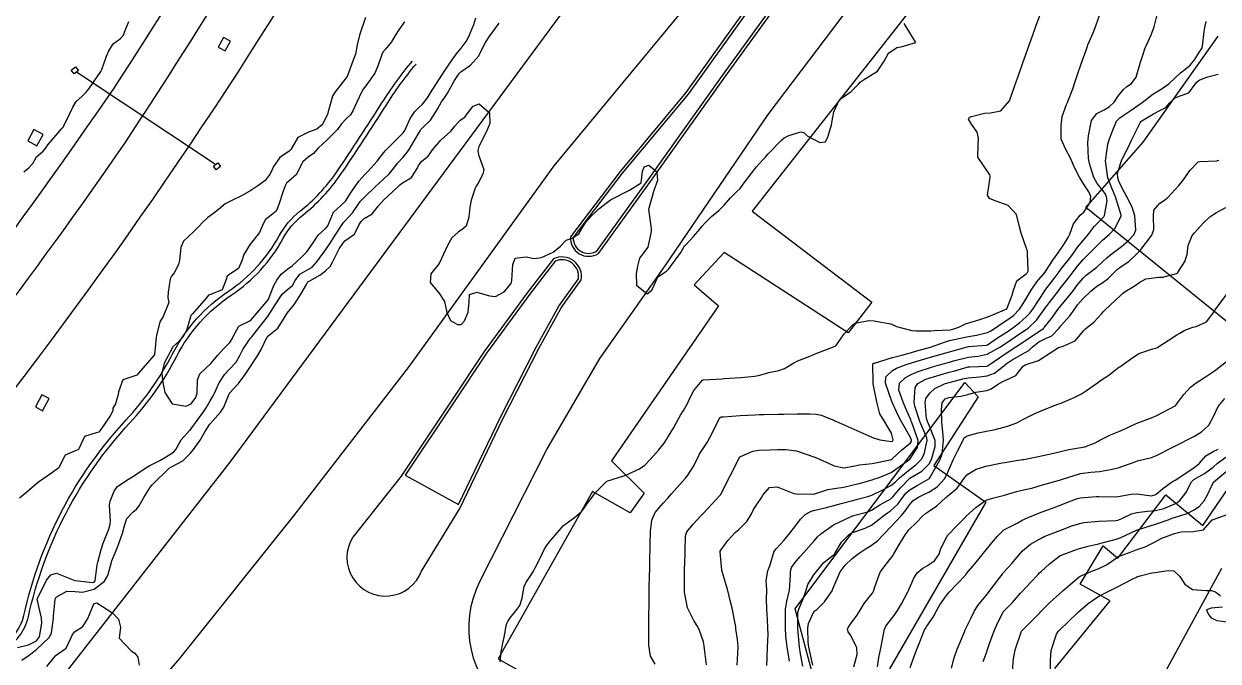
# Model space of a CAD drawing. Header units: metres. Extents: x 318500 to 325275, y 7408834 to 7428799.
# Drawn here: x 320902.5 to 321028.7, y 7414847 to 7414914.3 of the extents above; entities that cross this region are included whole.
import ezdxf

# ---------------------------------------------------------------- set-up
doc = ezdxf.new("R2010")
doc.units = ezdxf.units.M
doc.header["$MEASUREMENT"] = 0
for name, color, linetype in [('Armário', 45, 'Continuous'), ('Canaleta de Drenagem', 151, 'Continuous'), ('Canteiro', 45, 'Continuous'), ('Curvas de Nivel 1m', 11, 'Continuous'), ('Curvas de Nivel 5m', 15, 'Continuous'), ('Divisas', 45, 'Continuous'), ('Edificações', 30, 'Continuous'), ('Linha Férrea', 20, 'Continuous'), ('Pórticos', 45, 'Continuous'), ('Vias Primárias', 230, 'Continuous')]:
    doc.layers.add(name, color=color, linetype=linetype)

msp = doc.modelspace()

# ---------------------------------------------------------------- linework, layer by layer
at = {"layer": 'Armário'}
for points in [[(320923.61, 7414912.9), (320923.07, 7414911.89), (320923.81, 7414911.49), (320924.35, 7414912.5)], [(320903.6, 7414903.2), (320902.94, 7414901.98), (320903.91, 7414901.45), (320904.57, 7414902.67)], [(320904.45, 7414875.16), (320903.76, 7414873.88), (320904.51, 7414873.48), (320905.2, 7414874.76)]]:
    msp.add_lwpolyline(points, close=True, dxfattribs=at)
at = {"layer": 'Canaleta de Drenagem'}
for points in [[(320772.37, 7414743.95), (320793.97, 7414761.04), (320810.98, 7414773.73), (320815.91, 7414777.81, -0.032635), (320824.32, 7414783.9, 0.039981), (320838.94, 7414794.81, 0.034276), (320854.35, 7414810.36, -0.073812), (320870.58, 7414824.33, 0.03591), (320881.69, 7414832.52, 0.022634), (320895.37, 7414845.32, -0.087333), (320900.02, 7414848.67, 0.230354), (320902.53, 7414851.84, -0.133843), (320913.35, 7414872.51, 0.068024), (320918.24, 7414879.48, -0.126718), (320924.16, 7414886.11, 0.120376), (320929.5, 7414891.94, -0.100014), (320931.7, 7414894.55, 0.07498), (320935.58, 7414898.7, 0.010009), (320940.36, 7414906, -0.034136), (320943.58, 7414910.41, 0.189881)], [(320772.69, 7414743.56), (320794.27, 7414760.64), (320811.29, 7414773.34), (320816.23, 7414777.43, -0.032635), (320824.59, 7414783.48, 0.039981), (320839.27, 7414794.44, 0.034276), (320854.73, 7414810.03, -0.073812), (320870.84, 7414823.9, 0.03591), (320882.02, 7414832.14, 0.022634), (320895.73, 7414844.97, -0.087333), (320900.24, 7414848.22, 0.230354), (320903.02, 7414851.73, -0.133843), (320913.71, 7414872.17, 0.068024), (320918.69, 7414879.25, -0.126718), (320924.44, 7414885.69, 0.120376), (320929.94, 7414891.7, -0.100014), (320932.01, 7414894.15, 0.07498), (320935.99, 7414898.42, 0.010009), (320940.79, 7414905.73, -0.034136), (320943.96, 7414910.09, -0.034136)]]:
    msp.add_lwpolyline(points, format="xyb", dxfattribs=at)
at = {"layer": 'Canteiro'}
for points in [[(320968.49, 7414897.88), (320976.32, 7414908.89), (320985.46, 7414921.51), (320995.75, 7414935.38), (321005.82, 7414947.25), (321013.1, 7414955.47), (321015.52, 7414957.94, 0.968459), (321014.45, 7414959.05), (321007.4, 7414951.49), (321001.75, 7414944.64), (320995.85, 7414937.9), (320990.89, 7414931.64), (320985.23, 7414924.08), (320978.88, 7414915.5), (320972.71, 7414906.92), (320965.75, 7414898.57), (320960.56, 7414891.76, 0.579705), (320963.01, 7414890.31), (320968.49, 7414897.88)], [(320948.45, 7414863.56), (320952.88, 7414872.81), (320956.65, 7414880.2), (320959.04, 7414884.51), (320961.12, 7414887.41, 0.58644), (320958.67, 7414889.28), (320956.06, 7414885.89), (320951.39, 7414879.57), (320947.78, 7414874.11), (320942.83, 7414866.66), (320948.45, 7414863.56)]]:
    msp.add_lwpolyline(points, format="xyb", dxfattribs=at)
at = {"layer": 'Curvas de Nivel 1m', "flags": 128}
for points, elevation in [([(320938.62, 7414915), (320937.99, 7414913.15), (320937.76, 7414912.12), (320937.55, 7414911.15), (320937.33, 7414910.52), (320936.83, 7414909.16), (320936.79, 7414909.05), (320936.68, 7414908.79), (320935.42, 7414907.18), (320935.13, 7414906.71), (320934.7, 7414905.19), (320934.69, 7414905.13), (320934.63, 7414904.87), (320934.09, 7414903.72), (320933.49, 7414903.21), (320932.6, 7414902.9), (320931.49, 7414902.34), (320930.84, 7414901.24), (320930.75, 7414901.07), (320930.57, 7414900.89), (320929.58, 7414900.24), (320928.89, 7414899.26), (320928.79, 7414899.03), (320928.54, 7414898.5), (320928.01, 7414897.79), (320927.35, 7414897.29), (320926.51, 7414896.73), (320925.6, 7414896.21), (320924.5, 7414895.7), (320923.8, 7414895.33), (320923.09, 7414894.74), (320922.48, 7414894.23), (320921.96, 7414893.88), (320921.39, 7414893.37), (320920.95, 7414892.88), (320920.46, 7414892.39), (320919.93, 7414891.9), (320919.41, 7414891.39), (320919.11, 7414890.72), (320918.99, 7414889.39), (320918.87, 7414888.93), (320918.4, 7414888.05), (320918.12, 7414887.68), (320917.98, 7414887.41), (320917.79, 7414885.99), (320917.74, 7414885.41), (320917.85, 7414884.91), (320917.25, 7414883.42), (320916.89, 7414882.86), (320916.53, 7414881.43), (320916.52, 7414881.22), (320916.33, 7414879.43), (320916.28, 7414879.33), (320914.66, 7414877.45), (320914.48, 7414877.24), (320914.26, 7414877.15), (320912.98, 7414876.75), (320912.52, 7414875.48), (320912.49, 7414875.21), (320912.21, 7414874.21), (320911.93, 7414873.75), (320911.93, 7414873.48), (320911.66, 7414872.95), (320910.67, 7414871.5), (320910.46, 7414871.23), (320910.17, 7414871.14), (320908.95, 7414870.75), (320908.38, 7414869.54), (320908.32, 7414869.37), (320908.15, 7414869.3), (320906.89, 7414868.8), (320906.28, 7414867.56), (320906.23, 7414867.45), (320906.12, 7414867.36), (320905.44, 7414866.9), (320904.1, 7414865.93), (320903.69, 7414865.6), (320902.84, 7414864.86), (320902.08, 7414864.26)], 723), ([(320902.54, 7414898.7), (320903.04, 7414899.11), (320903.47, 7414899.61), (320903.86, 7414900.3), (320904.57, 7414900.89), (320904.88, 7414901.29), (320905.07, 7414901.58), (320906.6, 7414903.32), (320906.71, 7414903.45), (320906.77, 7414903.56), (320907.35, 7414904.82), (320907.71, 7414905.55), (320908.05, 7414906.13), (320908.65, 7414906.66), (320909.09, 7414907.09), (320909.44, 7414907.53), (320910.68, 7414909.32), (320910.76, 7414909.51), (320911.27, 7414910.93), (320911.5, 7414911.5), (320911.97, 7414912.25), (320912.73, 7414912.81), (320913.07, 7414913.14), (320913.17, 7414913.48), (320913.61, 7414914.61)], 723), ([(320942.75, 7414914.56), (320942.13, 7414913.71), (320941.76, 7414913.1), (320941.38, 7414912.45), (320940.72, 7414911.68), (320940.46, 7414911.37), (320940.35, 7414911.12), (320939.94, 7414909.87), (320939.62, 7414909.13), (320938.67, 7414907.8), (320938.36, 7414907.45), (320938.19, 7414907.14), (320937.72, 7414906.07), (320937.3, 7414905.15), (320937.05, 7414904.72), (320936.62, 7414904.35), (320936.04, 7414903.74), (320935.66, 7414903.17), (320934.59, 7414902.08), (320933.62, 7414901.2), (320933.13, 7414900.65), (320932.57, 7414900.25), (320932.01, 7414899.78), (320931.72, 7414899.23), (320931.35, 7414898.42), (320930.53, 7414897.72), (320930.27, 7414897.5), (320930.14, 7414897.25), (320929.92, 7414896.66), (320929.48, 7414895.26), (320929.18, 7414894.57), (320928.48, 7414894), (320928.07, 7414893.69), (320927.86, 7414893.28), (320927.44, 7414892.31), (320926.63, 7414891.3), (320926.44, 7414891.07), (320925.76, 7414889.98), (320925.55, 7414889.31), (320925.22, 7414888.5), (320924.4, 7414887.97), (320924.01, 7414887.71), (320923.89, 7414887.33), (320923.47, 7414886.24), (320922.37, 7414885.8), (320922.05, 7414885.67), (320921.79, 7414885.36), (320920.34, 7414883.71), (320920.18, 7414883.54), (320920.13, 7414883.38), (320919.73, 7414881.97), (320919.4, 7414881.39), (320918.9, 7414880.79), (320918.29, 7414880.24), (320917.99, 7414879.7), (320917.85, 7414879.41), (320917.36, 7414878.5), (320917.12, 7414877.42), (320917.21, 7414876.45), (320917.43, 7414875.41), (320918.21, 7414874.2), (320919.64, 7414873.95), (320920.21, 7414874.2), (320920.71, 7414874.88), (320920.83, 7414875.37), (320920.87, 7414876.75), (320921.13, 7414877.37), (320922.27, 7414878.46), (320923.02, 7414879.34), (320923.61, 7414880.01), (320924.3, 7414880.67), (320924.55, 7414881.08), (320924.64, 7414881.32), (320925.24, 7414882.4), (320926.33, 7414882.95), (320926.54, 7414883.09), (320926.71, 7414883.29), (320928.36, 7414885.24), (320928.38, 7414885.27), (320928.95, 7414886.7), (320929.26, 7414887.26), (320929.73, 7414887.92), (320930.41, 7414888.46), (320930.86, 7414888.79), (320931.37, 7414889.23), (320931.9, 7414889.75), (320932.43, 7414890.27), (320933.08, 7414891.21), (320933.61, 7414892.04), (320934.46, 7414892.8), (320934.64, 7414893.01), (320934.72, 7414893.19), (320935.23, 7414894.44), (320936.02, 7414895.17), (320936.5, 7414895.62), (320937.12, 7414896.55), (320937.53, 7414897.15), (320937.93, 7414897.74), (320938.54, 7414898.44), (320938.89, 7414898.79), (320939.22, 7414899.13), (320939.84, 7414899.84), (320940.57, 7414900.75), (320940.73, 7414900.95), (320940.86, 7414901.11), (320942.6, 7414902.82), (320942.71, 7414902.97), (320942.76, 7414903.08), (320943.34, 7414904.35), (320943.84, 7414905.07), (320944.22, 7414905.48), (320944.64, 7414905.87), (320945.18, 7414906.53), (320945.5, 7414907.05), (320946.68, 7414908.91), (320946.76, 7414909.03), (320947.53, 7414910.19), (320948.13, 7414911.02), (320948.36, 7414911.36), (320948.72, 7414911.78), (320949.27, 7414912.47), (320949.54, 7414913), (320950.05, 7414914.29), (320950.29, 7414914.99)], 722), ([(320969.22, 7414846.72), (320968.71, 7414847.57), (320968.55, 7414848.73), (320968.55, 7414850.08), (320968.55, 7414850.73), (320968.55, 7414852.11), (320968.57, 7414852.73), (320968.58, 7414853.36), (320968.6, 7414854.73), (320968.63, 7414856.08), (320968.64, 7414856.73), (320968.67, 7414858.07), (320968.68, 7414858.73), (320968.7, 7414859.4), (320968.72, 7414860.73), (320968.86, 7414861.92), (320969.21, 7414862.72), (320969.6, 7414863.2), (320970.09, 7414863.74), (320970.54, 7414864.26), (320970.94, 7414864.7), (320972.11, 7414866.02), (320972.42, 7414866.37), (320972.66, 7414866.67), (320973.25, 7414867.55), (320973.79, 7414868.66), (320973.91, 7414868.91), (320974.16, 7414869.29), (320974.71, 7414870.12), (320975.01, 7414870.65), (320975.8, 7414872.24), (320975.99, 7414872.63), (320976.08, 7414872.75), (320976.2, 7414872.82), (320976.42, 7414872.85), (320978.21, 7414872.99), (320979.74, 7414873.06), (320980.21, 7414873.07), (320980.73, 7414873.08), (320982.22, 7414873.12), (320982.81, 7414873.13), (320984.22, 7414873.15), (320985.57, 7414873.16), (320986.22, 7414873.13), (320986.75, 7414873.02), (320988.1, 7414872.47), (320988.21, 7414872.42), (320988.29, 7414872.38), (320990.2, 7414871.54), (320991.77, 7414870.84), (320992.18, 7414870.66), (320992.96, 7414870.41), (320994.18, 7414870.22), (320994.3, 7414870.26), (320994.37, 7414870.39), (320994.19, 7414871.1), (320993.39, 7414872.4), (320992.96, 7414873.15), (320992.63, 7414874.41), (320992.26, 7414876.33), (320992.23, 7414876.42), (320992.23, 7414876.45), (320992.2, 7414878.42), (320992.23, 7414878.48), (320992.29, 7414878.49), (320992.37, 7414878.5), (320994.3, 7414879.1), (320995.28, 7414879.36), (320996.3, 7414879.63), (320996.87, 7414879.79), (320998.31, 7414880.21), (320998.68, 7414880.33), (320999.87, 7414880.77), (321000.32, 7414880.89), (321001.46, 7414881.16), (321002.33, 7414881.33), (321003.15, 7414881.45), (321004.33, 7414881.75), (321004.67, 7414881.92), (321005.16, 7414882.25), (321005.86, 7414882.73), (321006.35, 7414883.03), (321007.05, 7414883.53), (321007.7, 7414884.22), (321007.97, 7414884.62), (321008.38, 7414885.28), (321008.93, 7414886.2), (321009.52, 7414887.08), (321010.42, 7414888.13), (321010.44, 7414888.16), (321010.46, 7414888.18), (321011.21, 7414889.4), (321011.78, 7414890.16), (321012.46, 7414891.16), (321012.84, 7414891.77), (321013.02, 7414892.14), (321013.4, 7414893.22), (321014.12, 7414894.13), (321014.33, 7414894.3), (321014.51, 7414894.47), (321015.17, 7414895.47), (321015.25, 7414896.12), (321015.02, 7414896.61), (321014.54, 7414897.33), (321014.04, 7414898.14), (321013.52, 7414899.18), (321013.1, 7414900.14), (321012.59, 7414901.06), (321012.1, 7414902.16), (321012.1, 7414903.64), (321012.17, 7414904.16), (321012.22, 7414904.57), (321012.65, 7414905.81), (321012.76, 7414906.04), (321012.81, 7414906.15), (321013.35, 7414907.47), (321013.56, 7414908.14), (321013.84, 7414909), (321014.22, 7414910.13), (321014.35, 7414910.5), (321014.73, 7414911.58), (321014.88, 7414911.99), (321014.93, 7414912.13), (321015.47, 7414913.41), (321015.75, 7414914.12), (321016.24, 7414915.56)], 726), ([(320974.63, 7414846.65), (320974.48, 7414848.05), (320974.4, 7414848.65), (320974.31, 7414849.07), (320973.91, 7414850.27), (320973.72, 7414850.66), (320973.35, 7414851.24), (320972.63, 7414852.67), (320972.33, 7414854.3), (320972.33, 7414854.68), (320972.32, 7414856.35), (320972.33, 7414856.68), (320972.37, 7414858.32), (320972.38, 7414858.68), (320972.44, 7414860.27), (320972.57, 7414860.67), (320973.22, 7414861.5), (320974.07, 7414862.4), (320974.32, 7414862.66), (320975.17, 7414863.56), (320976.1, 7414864.57), (320976.13, 7414864.6), (320976.14, 7414864.63), (320976.79, 7414865.95), (320977.13, 7414866.61), (320978.15, 7414868.6), (320979.52, 7414869.22), (320980.16, 7414869.33), (320981.36, 7414869.36), (320982.16, 7414869.37), (320983.01, 7414869.38), (320984.16, 7414869.23), (320986.08, 7414868.58), (320986.15, 7414868.54), (320986.18, 7414868.53), (320986.26, 7414868.5), (320987.58, 7414867.91), (320988.14, 7414867.66), (320989.15, 7414867.46), (320990.14, 7414867.64), (320990.81, 7414867.76), (320992.14, 7414867.91), (320994.04, 7414868.28), (320994.15, 7414868.33), (320994.24, 7414868.39), (320995.24, 7414869.3), (320996.18, 7414870.09), (320996.29, 7414870.25), (320996.3, 7414870.36), (320996.18, 7414870.65), (320995.19, 7414872.38), (320994.86, 7414873.03), (320994.26, 7414874.39), (320994.23, 7414874.47), (320993.56, 7414876.4), (320993.6, 7414877.07), (320994.28, 7414877.72), (320994.71, 7414877.96), (320995.72, 7414878.37), (320996.29, 7414878.55), (320997.69, 7414878.95), (320998.3, 7414879.13), (320999.43, 7414879.45), (321000.3, 7414879.7), (321002.31, 7414880.28), (321004.17, 7414880.4), (321004.31, 7414880.45), (321005.39, 7414881.18), (321006.33, 7414881.77), (321006.62, 7414881.94), (321007.01, 7414882.22), (321007.75, 7414882.81), (321008.36, 7414883.35), (321008.78, 7414883.78), (321009.1, 7414884.2), (321010.36, 7414886.15), (321010.38, 7414886.18), (321011.26, 7414887.32), (321011.88, 7414888.16), (321012.11, 7414888.47), (321012.43, 7414888.86), (321013.01, 7414889.58), (321013.4, 7414890.14), (321013.82, 7414890.77), (321014.46, 7414891.49), (321015, 7414892.12), (321015.64, 7414892.96), (321016.5, 7414893.84), (321016.62, 7414893.97), (321016.69, 7414894.1), (321016.95, 7414895.66), (321016.88, 7414896.09), (321016.78, 7414896.34), (321016.54, 7414896.71), (321015.92, 7414897.49), (321015.57, 7414898.11), (321015.09, 7414899.61), (321014.99, 7414900.12), (321014.93, 7414901.8), (321014.95, 7414902.12), (321015, 7414902.51), (321015.29, 7414904.12), (321015.88, 7414904.87), (321016.65, 7414905.28), (321017.17, 7414905.57), (321017.71, 7414906.08), (321018.08, 7414906.67), (321018.68, 7414907.42), (321019.04, 7414907.71), (321019.54, 7414908.06), (321020.02, 7414908.73), (321020.41, 7414910.05), (321020.48, 7414910.29), (321020.72, 7414911.05), (321020.98, 7414911.8), (321021.08, 7414912.04), (321021.61, 7414913.19), (321021.91, 7414914.03), (321022.33, 7414915.57)], 727), ([(320977.89, 7414846.6), (320977.98, 7414848.51), (320977.98, 7414848.6), (320977.9, 7414849.31), (320977.75, 7414850.45), (320977.73, 7414850.6), (320977.69, 7414850.83), (320977.34, 7414852.61), (320977.14, 7414853.43), (320976.86, 7414854.62), (320976.66, 7414855.3), (320976.25, 7414856.63), (320976.07, 7414858.58), (320976.08, 7414858.63), (320976.88, 7414859.77), (320977.66, 7414860.61), (320978.05, 7414860.95), (320978.89, 7414861.77), (320979.39, 7414862.59), (320979.62, 7414863.04), (320980.09, 7414863.79), (320980.42, 7414864.25), (320980.6, 7414864.57), (320981.29, 7414865.38), (320982.11, 7414865.45), (320983.87, 7414864.75), (320984.1, 7414864.69), (320985.95, 7414864.65), (320986.1, 7414864.69), (320987.44, 7414865.15), (320988.11, 7414865.26), (320989.15, 7414865.42), (320990.12, 7414865.64), (320990.76, 7414865.8), (320992.13, 7414866.19), (320992.31, 7414866.24), (320992.87, 7414866.41), (320994.14, 7414866.96), (320996.13, 7414868.36), (320996.92, 7414869.6), (320996.99, 7414870.35), (320996.32, 7414872.25), (320996.27, 7414872.36), (320996.21, 7414872.52), (320995.65, 7414873.8), (320995.41, 7414874.37), (320994.97, 7414875.66), (320995.03, 7414876.38), (320995.65, 7414876.99), (320996.27, 7414877.32), (320997.01, 7414877.62), (320998.29, 7414878.05), (320998.51, 7414878.11), (320999.26, 7414878.33), (321000.29, 7414878.62), (321000.74, 7414878.75), (321002.3, 7414879.12), (321003.32, 7414879.24), (321004.3, 7414879.47), (321005.69, 7414880.24), (321006.06, 7414880.49), (321006.32, 7414880.66), (321007.26, 7414881.28), (321008.34, 7414882.01), (321008.46, 7414882.09), (321008.61, 7414882.21), (321009.48, 7414883.06), (321010.31, 7414884.18), (321010.37, 7414884.27), (321011.82, 7414886.16), (321012.07, 7414886.48), (321012.4, 7414886.89), (321012.96, 7414887.6), (321013.37, 7414888.14), (321013.82, 7414888.74), (321014.44, 7414889.47), (321014.77, 7414889.8), (321015.1, 7414890.12), (321016.46, 7414891.51), (321017.17, 7414892.09), (321017.81, 7414892.75), (321018.45, 7414894.07), (321018.44, 7414894.13), (321017.84, 7414896.08), (321017.46, 7414897), (321017.03, 7414898.09), (321016.8, 7414899.87), (321016.81, 7414900.1), (321017.04, 7414901.65), (321017.16, 7414902.09), (321017.48, 7414902.94), (321017.96, 7414904.08), (321018.3, 7414904.41), (321018.64, 7414904.65), (321019.48, 7414905.23), (321020.66, 7414906.05), (321021.8, 7414906.9), (321022.68, 7414907.46), (321023.02, 7414907.68), (321023.46, 7414908.01), (321024.7, 7414909.18), (321025.15, 7414909.54), (321025.72, 7414909.98), (321026.17, 7414910.53), (321026.73, 7414911.39), (321026.95, 7414911.75), (321027.02, 7414911.97), (321027.2, 7414913.53), (321027.28, 7414913.96), (321027.43, 7414914.61)], 728), ([(320901.87, 7414848.47), (320903.02, 7414848.75), (320903.88, 7414849.17), (320904.2, 7414849.59), (320904.45, 7414851.04), (320904.41, 7414851.58), (320903.96, 7414853.57), (320903.96, 7414853.59), (320903.98, 7414853.63), (320904.92, 7414855.58), (320905.38, 7414856.15), (320905.97, 7414856.33), (320907.93, 7414855.54), (320907.96, 7414855.53), (320909.78, 7414855.33), (320909.96, 7414855.37), (320910.08, 7414855.51), (320910.29, 7414857.2), (320910.34, 7414857.5), (320910.69, 7414858.82), (320910.92, 7414859.5), (320911.53, 7414860.98), (320911.67, 7414861.49), (320911.68, 7414861.85), (320911.59, 7414863.49), (320911.65, 7414863.92), (320912.09, 7414865), (320912.27, 7414865.31), (320912.44, 7414865.48), (320913.42, 7414866.15), (320914.11, 7414866.58), (320915.42, 7414867.44), (320915.85, 7414867.71), (320916.13, 7414867.82), (320916.96, 7414868.24), (320918.14, 7414868.97), (320918.39, 7414869.15), (320918.59, 7414869.4), (320919.16, 7414870.4), (320920.04, 7414871.38), (320920.12, 7414871.44), (320920.18, 7414871.52), (320921.52, 7414873.36), (320921.78, 7414873.79), (320922.22, 7414874.54), (320922.53, 7414875.05), (320922.66, 7414875.34), (320923.17, 7414876.41), (320923.77, 7414877.33), (320924.27, 7414877.86), (320924.97, 7414878.62), (320925.34, 7414879.31), (320925.65, 7414879.95), (320926.3, 7414880.9), (320926.47, 7414881.13), (320926.6, 7414881.3), (320927.37, 7414882.23), (320928.16, 7414883.27), (320928.34, 7414883.52), (320929.48, 7414885.25), (320929.83, 7414885.78), (320930.38, 7414886.27), (320930.9, 7414886.72), (320931.2, 7414887.23), (320931.7, 7414887.92), (320932.41, 7414888.33), (320932.98, 7414888.64), (320933.48, 7414889.2), (320934.43, 7414890.52), (320934.89, 7414891.18), (320935.5, 7414892.13), (320936.16, 7414893.16), (320936.29, 7414893.35), (320936.48, 7414893.55), (320937.25, 7414894.39), (320937.78, 7414895.15), (320938.07, 7414895.58), (320938.51, 7414896.05), (320939.66, 7414897.12), (320940.09, 7414897.55), (320940.53, 7414897.94), (320941.14, 7414898.5), (320941.63, 7414899.09), (320942.02, 7414899.62), (320942.57, 7414900.21), (320942.97, 7414900.68), (320943.22, 7414901.07), (320943.72, 7414901.93), (320944.4, 7414903.06), (320944.48, 7414903.18), (320944.6, 7414903.31), (320945.5, 7414904.16), (320946.06, 7414905.04), (320946.25, 7414905.42), (320946.65, 7414906.11), (320947.03, 7414906.65), (320947.27, 7414907.02), (320948.01, 7414908.36), (320948.44, 7414909.01), (320948.54, 7414909.15), (320948.68, 7414909.28), (320949.7, 7414909.99), (320950.59, 7414910.98), (320950.64, 7414911.06), (320950.71, 7414911.23), (320951.31, 7414912.39), (320951.7, 7414912.97), (320952.75, 7414914.41)], 723), ([(320902.34, 7414847.12), (320903, 7414847.6), (320903.87, 7414848.25), (320905.23, 7414849.57), (320905.45, 7414850.01), (320905.66, 7414851.56), (320905.68, 7414851.79), (320905.83, 7414853.56), (320905.94, 7414853.8), (320907.08, 7414854.42), (320907.95, 7414854.37), (320908.73, 7414854.31), (320909.95, 7414854.64), (320911.07, 7414855.49), (320911.39, 7414856.07), (320911.79, 7414857.48), (320911.84, 7414857.63), (320912, 7414858.05), (320912.42, 7414859.07), (320912.56, 7414859.47), (320912.97, 7414860.54), (320913.21, 7414861.47), (320913.4, 7414862.11), (320914.06, 7414862.77), (320914.45, 7414863.07), (320914.73, 7414863.45), (320915.2, 7414864.33), (320915.92, 7414865.43), (320916.1, 7414865.64), (320917.88, 7414867.4), (320918.12, 7414867.56), (320919.32, 7414868.2), (320920.14, 7414868.99), (320920.45, 7414869.38), (320921.17, 7414870.36), (320921.72, 7414871.36), (320922.19, 7414872.05), (320923.32, 7414873.33), (320923.67, 7414873.87), (320924.23, 7414875.26), (320924.25, 7414875.3), (320924.26, 7414875.32), (320925.21, 7414876.35), (320925.93, 7414877.3), (320926.06, 7414877.5), (320926.27, 7414877.84), (320927.2, 7414879.29), (320927.62, 7414879.95), (320928.24, 7414881.27), (320928.27, 7414881.32), (320928.31, 7414881.36), (320929.37, 7414882.21), (320930.02, 7414883.24), (320930.35, 7414883.77), (320931.01, 7414884.58), (320931.45, 7414885.23), (320931.81, 7414885.78), (320932.38, 7414886.83), (320932.52, 7414887.08), (320932.76, 7414887.21), (320933.79, 7414887.8), (320934.41, 7414888.27), (320934.88, 7414888.71), (320935.15, 7414889.18), (320935.83, 7414890.57), (320936.23, 7414891.16), (320936.32, 7414891.29), (320936.44, 7414891.41), (320937.47, 7414892.14), (320937.97, 7414893.14), (320938.15, 7414893.47), (320938.48, 7414893.77), (320939.32, 7414894.29), (320939.99, 7414895.12), (320940.51, 7414895.72), (320942.01, 7414897.09), (320942.26, 7414897.34), (320942.53, 7414897.54), (320943.48, 7414898.13), (320944.07, 7414899.06), (320944.23, 7414899.39), (320944.56, 7414899.85), (320945.25, 7414900.37), (320945.7, 7414901.04), (320946.59, 7414902.06), (320947.62, 7414903.01), (320948.07, 7414903.55), (320948.62, 7414904.16), (320949.12, 7414904.5), (320949.45, 7414904.99), (320949.99, 7414905.64), (320950.64, 7414905.88), (320951.72, 7414904.96), (320951.75, 7414903.83), (320951.39, 7414902.97), (320950.58, 7414901.38), (320950.48, 7414900.98), (320950.57, 7414900.5), (320951.11, 7414898.97), (320951.03, 7414898.48), (320950.53, 7414897.5), (320950.32, 7414897.19), (320950.19, 7414896.98), (320949.78, 7414895.72), (320949.63, 7414894.99), (320949.54, 7414893.93), (320949.26, 7414892.99), (320948.85, 7414892.62), (320948.46, 7414892.39), (320947.73, 7414891.73), (320947.33, 7414891.02), (320946.42, 7414889.03), (320945.52, 7414887.93), (320945.46, 7414887.04), (320946.37, 7414885.93), (320946.97, 7414885.02), (320947.2, 7414883.87), (320947.61, 7414883.01), (320948.33, 7414882.58), (320948.73, 7414882.6), (320949.09, 7414882.99), (320949.46, 7414883.88), (320949.56, 7414884.99), (320949.62, 7414885.74), (320950.38, 7414885.99), (320951.73, 7414885.6), (320952.37, 7414885.55), (320953.28, 7414886.04), (320954.02, 7414886.93), (320954.09, 7414887.23), (320954.19, 7414888.92), (320954.43, 7414889.59), (320955.59, 7414889.75), (320956.43, 7414889.57), (320957.21, 7414889.67), (320958.43, 7414890.22), (320959.23, 7414890.86), (320959.81, 7414891.48), (320960.45, 7414891.71), (320961.14, 7414892.16), (320961.55, 7414892.83), (320961.89, 7414893.41), (320962.49, 7414894.06), (320962.88, 7414894.43), (320963.26, 7414894.81), (320964.51, 7414895.76), (320966.52, 7414896.76), (320967.74, 7414897.54), (320967.89, 7414898.75), (320968.06, 7414899.24), (320968.56, 7414899.43), (320969.39, 7414898.73), (320969.47, 7414897.8), (320969.08, 7414896.73), (320968.5, 7414894.74), (320968.81, 7414892.73), (320968.78, 7414892.42), (320968.44, 7414890.74), (320967.57, 7414889.61), (320967.34, 7414888.75), (320967.2, 7414887.96), (320967.25, 7414886.75), (320968.38, 7414885.84), (320968.88, 7414886.23), (320969.1, 7414886.73), (320969.5, 7414887.63), (320970.41, 7414888.23), (320970.67, 7414888.46), (320970.85, 7414888.7), (320971.94, 7414890.19), (320972.2, 7414890.68), (320972.28, 7414890.85), (320972.45, 7414891.02), (320973.26, 7414891.87), (320973.92, 7414892.67), (320974.17, 7414892.96), (320974.48, 7414893.3), (320975.16, 7414893.98), (320975.93, 7414894.64), (320976.51, 7414895.18), (320977.18, 7414895.95), (320977.84, 7414896.62), (320978.18, 7414896.96), (320978.53, 7414897.41), (320979.42, 7414898.6), (320979.91, 7414899.23), (320980.57, 7414899.96), (320980.87, 7414900.28), (320981.13, 7414900.57), (320982.6, 7414902.1), (320982.86, 7414902.3), (320983.35, 7414902.54), (320984.61, 7414902.95), (320984.94, 7414902.85), (320985.29, 7414902.52), (320986.6, 7414901.8), (320987.2, 7414901.89), (320987.49, 7414902.49), (320987.83, 7414903.69), (320987.98, 7414904.48), (320988.08, 7414905.04), (320988.66, 7414906.27), (320988.75, 7414906.38), (320988.86, 7414906.47), (320989.92, 7414907.21), (320990.68, 7414907.98), (320990.91, 7414908.23), (320991.23, 7414908.44), (320992.7, 7414909.36), (320993.41, 7414910.41), (320993.87, 7414911.26), (320994.73, 7414911.84), (320995.19, 7414911.93), (320996.74, 7414912.37), (320995.53, 7414914.38)], 724), ([(320981.01, 7414846.56), (320981.05, 7414847.38), (320981.09, 7414848.56), (320981.14, 7414849.8), (320981.12, 7414850.56), (320981.07, 7414851.41), (320981, 7414852.56), (320980.98, 7414853.54), (320981, 7414854.56), (320980.96, 7414855.55), (320981.11, 7414856.56), (320981.35, 7414857.21), (320981.77, 7414858.55), (320981.85, 7414858.72), (320982.03, 7414858.92), (320982.81, 7414859.77), (320983.44, 7414860.53), (320984.06, 7414861.36), (320984.56, 7414862.02), (320985.07, 7414862.51), (320985.7, 7414862.88), (320986.08, 7414862.98), (320987.3, 7414863.27), (320988.09, 7414863.48), (320988.87, 7414863.68), (320990.09, 7414864), (320990.44, 7414864.09), (320991.69, 7414864.42), (320992.01, 7414864.51), (320992.1, 7414864.55), (320993.34, 7414865.17), (320994.12, 7414865.57), (320994.57, 7414865.94), (320995.01, 7414866.38), (320996.14, 7414867.29), (320996.75, 7414867.75), (320997.34, 7414868.35), (320997.62, 7414868.88), (320997.96, 7414870.34), (320997.91, 7414870.61), (320997.17, 7414872.35), (320996.63, 7414873.95), (320996.56, 7414874.36), (320996.69, 7414875.92), (320996.98, 7414876.35), (320997.81, 7414876.8), (320998.27, 7414876.97), (320999.32, 7414877.27), (321000.28, 7414877.54), (321000.88, 7414877.71), (321002.29, 7414878.1), (321002.44, 7414878.13), (321004.29, 7414878.2), (321004.33, 7414878.21), (321004.4, 7414878.26), (321006.3, 7414879.55), (321007.3, 7414880.22), (321007.9, 7414880.62), (321008.32, 7414880.9), (321009.1, 7414881.42), (321010.22, 7414882.18), (321010.28, 7414882.24), (321010.34, 7414882.3), (321011.17, 7414883.35), (321011.76, 7414884.16), (321012.38, 7414884.95), (321012.93, 7414885.6), (321013.36, 7414886.14), (321013.8, 7414886.73), (321014.41, 7414887.49), (321014.73, 7414887.81), (321015.17, 7414888.12), (321015.88, 7414888.65), (321016.44, 7414889.18), (321016.91, 7414889.62), (321017.5, 7414890.08), (321018.46, 7414890.81), (321019.14, 7414891.39), (321019.78, 7414892.06), (321019.99, 7414892.55), (321019.9, 7414894.06), (321019.59, 7414894.98), (321019.04, 7414896.06), (321018.54, 7414897), (321018.2, 7414897.73), (321018.07, 7414898.08), (321018.06, 7414898.58), (321018.56, 7414900.07), (321018.56, 7414900.09), (321018.58, 7414900.13), (321019.25, 7414901.42), (321019.53, 7414902.06), (321020.46, 7414903.88), (321020.56, 7414904.05), (321020.6, 7414904.08), (321020.63, 7414904.1), (321021.85, 7414904.83), (321022.65, 7414905.26), (321023.14, 7414905.52), (321023.58, 7414906.01), (321024.15, 7414906.52), (321024.67, 7414906.74), (321025.59, 7414907.07), (321026.25, 7414907.97), (321026.45, 7414908.22), (321026.69, 7414908.38), (321027.45, 7414908.71), (321028.7, 7414909.04)], 729), ([(320984.82, 7414846.51), (320984.58, 7414847.81), (320984.48, 7414848.51), (320984.32, 7414850.1), (320984.29, 7414850.52), (320984.3, 7414852.15), (320984.38, 7414852.52), (320984.86, 7414853.61), (320985.16, 7414854.51), (320985.36, 7414855.13), (320985.99, 7414856.14), (320986.25, 7414856.5), (320987.04, 7414857.45), (320988.02, 7414858.23), (320988.15, 7414858.34), (320988.23, 7414858.47), (320988.91, 7414859.59), (320989.73, 7414860.44), (320990.05, 7414860.62), (320991.41, 7414861.07), (320992.06, 7414861.4), (320993.36, 7414862.4), (320993.76, 7414862.71), (320994.08, 7414862.92), (320994.86, 7414863.61), (320995.4, 7414864.37), (320995.7, 7414864.77), (320996.11, 7414865.12), (320996.9, 7414865.57), (320998.13, 7414866.28), (320998.16, 7414866.31), (320998.19, 7414866.34), (320998.27, 7414866.47), (320999.33, 7414868.32), (320999.55, 7414868.93), (320999.68, 7414870.32), (320999.64, 7414870.86), (320999.51, 7414872.32), (320999.48, 7414873.58), (320999.54, 7414874.32), (320999.84, 7414874.72), (321000.24, 7414874.87), (321001.51, 7414875.03), (321002.24, 7414875.21), (321003.09, 7414875.43), (321004.25, 7414875.61), (321004.72, 7414875.79), (321005.36, 7414876.24), (321005.93, 7414876.57), (321006.27, 7414876.7), (321007.3, 7414877.19), (321008.09, 7414878.2), (321008.29, 7414878.31), (321009.71, 7414878.77), (321010.3, 7414879.17), (321011.83, 7414880.16), (321012.2, 7414880.26), (321012.31, 7414880.29), (321013.59, 7414880.87), (321014.33, 7414881.74), (321014.49, 7414881.97), (321014.67, 7414882.13), (321015.58, 7414882.88), (321016.36, 7414883.73), (321016.54, 7414883.93), (321016.71, 7414884.09), (321018.39, 7414885.69), (321018.59, 7414885.87), (321018.87, 7414886.07), (321019.83, 7414886.62), (321020.41, 7414887.05), (321021.05, 7414887.4), (321022.41, 7414887.57), (321022.84, 7414887.59), (321024.29, 7414887.99), (321024.38, 7414888.04), (321024.42, 7414888.08), (321025.18, 7414889.24), (321025.41, 7414889.98), (321025.51, 7414890.93), (321025.93, 7414891.98), (321026.19, 7414892.26), (321026.48, 7414892.58), (321027.14, 7414893.31), (321027.81, 7414893.95), (321028.21, 7414894.24), (321028.51, 7414894.41), (321029.51, 7414894.93)], 731), ([(320985.86, 7414846.6), (320985.45, 7414848.5), (320985.38, 7414849.02), (320985.34, 7414850.51), (320985.4, 7414851.02), (320985.94, 7414852.17), (320986.09, 7414852.35), (320986.3, 7414852.49), (320987.12, 7414853.31), (320987.9, 7414854.47), (320987.97, 7414854.65), (320988.77, 7414856.46), (320989.29, 7414857.16), (320990.01, 7414857.87), (320990.34, 7414858.12), (320990.77, 7414858.43), (320991.51, 7414858.94), (320992.03, 7414859.25), (320992.7, 7414859.75), (320993.32, 7414860.4), (320994.06, 7414861.19), (320995.2, 7414862.37), (320995.6, 7414862.85), (320996.09, 7414863.53), (320996.47, 7414863.98), (320997.04, 7414864.35), (320997.74, 7414864.71), (320998.11, 7414864.89), (320999, 7414865.44), (320999.8, 7414866.31), (321000.14, 7414866.98), (321000.68, 7414868.3), (321001.18, 7414869.28), (321001.7, 7414870.29), (321001.87, 7414870.6), (321002.19, 7414870.84), (321003.32, 7414871.14), (321004.2, 7414871.31), (321004.98, 7414871.47), (321006.2, 7414871.78), (321006.55, 7414871.88), (321007.41, 7414872.21), (321008.21, 7414872.62), (321009.25, 7414873.16), (321010.22, 7414873.56), (321011.76, 7414874.16), (321012.1, 7414874.29), (321012.23, 7414874.34), (321013.49, 7414874.88), (321014.25, 7414875.26), (321014.77, 7414875.6), (321015.47, 7414876.11), (321015.93, 7414876.44), (321016.27, 7414876.66), (321017.13, 7414877.23), (321018.21, 7414878.07), (321018.29, 7414878.13), (321019.43, 7414878.93), (321020.3, 7414879.53), (321021.77, 7414880.03), (321022.2, 7414880.13), (321022.31, 7414880.18), (321023.42, 7414880.9), (321024.33, 7414881.48), (321024.64, 7414881.68), (321025.17, 7414881.98), (321026.01, 7414882.31), (321026.35, 7414882.39), (321027.44, 7414882.87), (321028.25, 7414883.94), (321028.37, 7414884.13), (321029.71, 7414885.92)], 732), ([(320990.19, 7414846.44), (320990.57, 7414847.74), (320990.51, 7414848.43), (320989.9, 7414849.73), (320989.6, 7414850.14), (320989.55, 7414850.45), (320989.67, 7414850.69), (320989.92, 7414851.03), (320990.51, 7414851.86), (320990.87, 7414852.43), (320991.28, 7414853.1), (320991.96, 7414853.95), (320992.17, 7414854.22), (320992.27, 7414854.42), (320992.43, 7414854.87), (320992.98, 7414856.41), (320993.39, 7414857), (320994.01, 7414857.75), (320994.27, 7414858.13), (320994.42, 7414858.38), (320995.04, 7414859.37), (320995.62, 7414860.37), (320996.06, 7414860.94), (320996.77, 7414861.64), (320997.46, 7414862.35), (320997.78, 7414862.64), (320998.08, 7414862.84), (320998.98, 7414863.43), (320999.91, 7414864.31), (321000.01, 7414864.4), (321000.1, 7414864.46), (321001.12, 7414865.29), (321001.83, 7414866.28), (321002.13, 7414866.7), (321003.11, 7414867.3), (321004.14, 7414867.62), (321005.88, 7414867.97), (321006.15, 7414868.01), (321007.36, 7414868.21), (321008.03, 7414868.33), (321008.15, 7414868.34), (321009.7, 7414868.64), (321010.16, 7414868.74), (321011.31, 7414869.01), (321012.17, 7414869.22), (321012.91, 7414869.4), (321014.17, 7414869.6), (321014.61, 7414869.68), (321015.71, 7414870.1), (321016.01, 7414870.27), (321016.18, 7414870.37), (321017.32, 7414870.95), (321018.2, 7414871.3), (321018.74, 7414871.52), (321019.88, 7414872.05), (321020.21, 7414872.19), (321021.55, 7414872.69), (321022.22, 7414872.98), (321024.15, 7414873.99), (321024.2, 7414874.02), (321024.23, 7414874.06), (321025.05, 7414875.18), (321025.78, 7414875.97), (321026.05, 7414876.19), (321026.27, 7414876.34), (321027.24, 7414876.99), (321028.29, 7414877.69), (321028.43, 7414877.79), (321028.63, 7414877.93), (321030.3, 7414879.24)], 733), ([(320992.72, 7414846.41), (320992.86, 7414847.42), (320993.04, 7414848.4), (320993.34, 7414849.83), (320993.43, 7414850.4), (320993.58, 7414850.73), (320993.92, 7414851.18), (320994.46, 7414851.86), (320994.83, 7414852.38), (320995.25, 7414853.07), (320995.92, 7414854.36), (320995.97, 7414854.48), (320996.53, 7414855.81), (320996.9, 7414856.35), (320997.49, 7414856.86), (320998, 7414857.13), (320998.73, 7414857.61), (320999.2, 7414858.32), (320999.4, 7414858.94), (321000.05, 7414860.22), (321000.09, 7414860.27), (321000.11, 7414860.31), (321001.14, 7414861.38), (321002.03, 7414862.28), (321002.05, 7414862.3), (321002.07, 7414862.33), (321003.09, 7414863.27), (321004.1, 7414864), (321004.27, 7414864.08), (321004.85, 7414864.25), (321005.85, 7414864.48), (321006.1, 7414864.55), (321007.37, 7414864.95), (321008.11, 7414865.11), (321009.02, 7414865.29), (321010.12, 7414865.64), (321010.52, 7414865.77), (321011.92, 7414866.15), (321012.13, 7414866.21), (321012.23, 7414866.24), (321014.14, 7414866.85), (321015.25, 7414867), (321016.14, 7414867.07), (321017.33, 7414867.27), (321018.14, 7414867.45), (321019.8, 7414868.05), (321020.15, 7414868.17), (321021.63, 7414868.55), (321022.16, 7414868.74), (321023.69, 7414869.51), (321024.18, 7414869.77), (321024.59, 7414869.98), (321025.63, 7414870.52), (321026.19, 7414870.81), (321026.92, 7414871.24), (321027.71, 7414871.94), (321028.22, 7414872.93), (321028.68, 7414873.93), (321029.39, 7414874.77)], 734), ([(321000.51, 7414846.3), (321000.8, 7414847.37), (321001.13, 7414848.29), (321001.91, 7414850.2), (321001.93, 7414850.26), (321001.94, 7414850.28), (321002.58, 7414851.62), (321002.91, 7414852.27), (321003.31, 7414852.9), (321003.96, 7414853.7), (321004.21, 7414854.01), (321004.4, 7414854.25), (321005.62, 7414855.87), (321005.89, 7414856.23), (321005.93, 7414856.29), (321005.99, 7414856.36), (321006.88, 7414857.35), (321007.62, 7414858.21), (321007.8, 7414858.42), (321008.03, 7414858.67), (321008.85, 7414859.38), (321010.05, 7414860.06), (321010.13, 7414860.1), (321010.31, 7414860.18), (321012.06, 7414860.86), (321013.23, 7414861.31), (321014.06, 7414861.58), (321014.51, 7414861.68), (321016.07, 7414861.81), (321017.86, 7414861.87), (321018.07, 7414861.91), (321018.43, 7414862.06), (321019.54, 7414862.59), (321020.08, 7414862.74), (321021.23, 7414862.88), (321022.08, 7414862.94), (321022.93, 7414863.16), (321024.1, 7414863.66), (321024.32, 7414863.76), (321024.63, 7414863.98), (321025.28, 7414864.8), (321025.88, 7414865.96), (321026.13, 7414866.2), (321027.24, 7414866.85), (321028.15, 7414867.51), (321028.63, 7414867.93), (321029.51, 7414868.57)], 736), ([(321003.87, 7414846.99), (321004.22, 7414847.92), (321004.32, 7414848.25), (321004.53, 7414848.88), (321005.03, 7414850.24), (321005.3, 7414850.86), (321005.94, 7414852.17), (321005.96, 7414852.21), (321005.98, 7414852.23), (321006.95, 7414853.22), (321007.82, 7414854.2), (321007.97, 7414854.37), (321008.86, 7414855.32), (321009.67, 7414856.18), (321009.83, 7414856.35), (321010, 7414856.51), (321010.88, 7414857.3), (321011.97, 7414858.15), (321012, 7414858.17), (321012.02, 7414858.18), (321013.45, 7414858.71), (321014.03, 7414858.92), (321014.97, 7414859.18), (321016.04, 7414859.43), (321016.56, 7414859.57), (321018.05, 7414859.94), (321018.14, 7414859.98), (321018.34, 7414860.07), (321020.06, 7414860.85), (321020.94, 7414861.16), (321022.06, 7414861.48), (321023.51, 7414862), (321023.91, 7414862.15), (321024.07, 7414862.21), (321025.42, 7414862.63), (321026.08, 7414862.96), (321026.67, 7414863.37), (321027.22, 7414863.95), (321027.54, 7414864.51), (321028.13, 7414865.81), (321028.17, 7414865.9), (321028.2, 7414865.94), (321030.15, 7414867.6)], 737), ([(321007, 7414846.21), (321007.03, 7414847.05), (321007.23, 7414848.21), (321007.91, 7414850.2), (321008.92, 7414851.2), (321009.87, 7414852.18), (321009.9, 7414852.22), (321009.94, 7414852.26), (321010.91, 7414853.21), (321011.93, 7414854.15), (321011.97, 7414854.19), (321012.32, 7414854.49), (321013.99, 7414855.94), (321014.1, 7414856.01), (321014.34, 7414856.12), (321015.51, 7414856.59), (321016, 7414856.77), (321016.9, 7414857.2), (321018.02, 7414857.99), (321018.06, 7414858.03), (321018.15, 7414858.07), (321019.5, 7414858.58), (321020.03, 7414858.77), (321020.98, 7414859.09), (321022.04, 7414859.62), (321022.29, 7414859.77), (321022.74, 7414860.01), (321024.06, 7414860.52), (321024.77, 7414860.69), (321026.06, 7414860.74), (321027.12, 7414860.89), (321028.04, 7414861.94), (321028.05, 7414861.96), (321028.07, 7414861.96), (321029.52, 7414862.48)], 738), ([(321010.97, 7414846.16), (321010.96, 7414847.08), (321011.04, 7414848.16), (321011.62, 7414849.87), (321011.77, 7414850.15), (321011.83, 7414850.23), (321011.91, 7414850.31), (321012.86, 7414851.2), (321013.82, 7414852.12), (321013.88, 7414852.18), (321013.94, 7414852.24), (321014.94, 7414853.12), (321015.97, 7414853.82), (321016.14, 7414853.92), (321016.49, 7414854.09), (321017.98, 7414854.83), (321019.68, 7414855.74), (321019.99, 7414855.88), (321020.11, 7414855.92), (321020.46, 7414856.04), (321021.68, 7414856.34), (321022, 7414856.39), (321023.41, 7414856.59), (321024, 7414856.56), (321024.64, 7414855.98), (321025.17, 7414855.16), (321025.98, 7414854.61), (321027.43, 7414854.49), (321027.98, 7414854.49), (321028.4, 7414854.36), (321028.94, 7414853.93)], 739), ([(321029.15, 7414852.73), (321027.95, 7414852.64), (321027.44, 7414852.46), (321027.67, 7414851.94), (321027.94, 7414851.61), (321028.55, 7414851.31), (321029.93, 7414851.13)], 739)]:
    msp.add_lwpolyline(points, dxfattribs=dict(at, elevation=elevation))
at = {"layer": 'Curvas de Nivel 5m', "flags": 128}
for points, elevation in [([(320952.85, 7414846.94), (320952.94, 7414848), (320953.14, 7414848.93), (320953.26, 7414849.55), (320953.53, 7414850.93), (320953.64, 7414851.2), (320953.92, 7414851.61), (320954.51, 7414852.33), (320954.91, 7414852.91), (320955.17, 7414853.69), (320955.39, 7414854.91), (320955.56, 7414855.31), (320955.98, 7414855.95), (320956.36, 7414856.52), (320956.56, 7414856.89), (320957.04, 7414857.85), (320957.54, 7414858.88), (320958.03, 7414859.58), (320959.11, 7414860.85), (320959.54, 7414861.36), (320960.05, 7414861.76), (320960.71, 7414862.19), (320961.43, 7414862.83), (320961.71, 7414863.19), (320962.08, 7414863.73), (320962.57, 7414864.34), (320962.87, 7414864.81), (320964.11, 7414866.05), (320966, 7414866.64), (320966.12, 7414866.69), (320966.17, 7414866.71), (320966.26, 7414866.76), (320967.55, 7414867.33), (320968.13, 7414867.73), (320968.63, 7414868.25), (320969.06, 7414868.73), (320969.58, 7414869.3), (320970.17, 7414870.05), (320970.43, 7414870.45), (320970.57, 7414870.7), (320971.15, 7414871.65), (320971.71, 7414872.69), (320971.88, 7414873.01), (320972.21, 7414873.52), (320972.64, 7414874.26), (320972.82, 7414874.67), (320973.3, 7414875.62), (320974.19, 7414876.66), (320974.22, 7414876.7), (320974.26, 7414876.71), (320974.33, 7414876.73), (320976.26, 7414876.86), (320976.52, 7414876.88), (320978.26, 7414877), (320979.73, 7414877.12), (320980.27, 7414877.24), (320981.21, 7414877.5), (320982.28, 7414877.72), (320982.89, 7414877.93), (320983.86, 7414878.53), (320984.29, 7414878.75), (320985.55, 7414879.26), (320986.3, 7414879.56), (320988.06, 7414880.23), (320988.31, 7414880.34), (320988.42, 7414880.47), (320989.18, 7414881.6), (320989.98, 7414882.45), (320990.17, 7414882.62), (320990.34, 7414882.74), (320991.77, 7414883.01), (320992.35, 7414882.98), (320994.09, 7414882.65), (320994.34, 7414882.55), (320994.7, 7414882.38), (320996.33, 7414881.94), (320996.76, 7414881.93), (320998.33, 7414881.93), (320998.73, 7414881.94), (321000.34, 7414882.04), (321000.57, 7414882.07), (321001.3, 7414882.3), (321001.98, 7414882.65), (321002.35, 7414882.78), (321003.5, 7414883.13), (321004.36, 7414883.41), (321004.95, 7414883.66), (321006.37, 7414884.23), (321006.91, 7414885.7), (321007.07, 7414886.22), (321007.41, 7414887.21), (321008.42, 7414887.95), (321008.55, 7414888.08), (321008.6, 7414888.21), (321008.54, 7414890.11), (321008.55, 7414890.21), (321008.56, 7414890.32), (321008.45, 7414890.62), (321007.87, 7414892.22), (321007.66, 7414893.04), (321007.37, 7414894.22), (321006.51, 7414895.16), (321005.12, 7414895.65), (321004.52, 7414895.88), (321004.31, 7414896.26), (321004.55, 7414897.89), (321004.59, 7414898.26), (321004.55, 7414898.38), (321003.3, 7414900.28), (321003.32, 7414901.56), (321003.38, 7414902.28), (321003.23, 7414902.89), (321002.62, 7414903.76), (321002.31, 7414904.29), (321002.43, 7414904.5), (321002.63, 7414904.57), (321004.01, 7414904.9), (321004.64, 7414904.93), (321005.74, 7414905.14), (321006.66, 7414906.23), (321007.18, 7414907.72), (321007.35, 7414908.22), (321007.7, 7414909.22), (321008.04, 7414910.22), (321008.22, 7414910.72), (321008.74, 7414912.21), (321009.27, 7414913.69), (321009.46, 7414914.2), (321009.88, 7414915.3)], 725), ([(320983.39, 7414847.01), (320983.16, 7414848.53), (320983.03, 7414849.66), (320983, 7414850.53), (320983, 7414851.46), (320983, 7414852.53), (320983.11, 7414853.37), (320983.4, 7414854.53), (320983.52, 7414856.06), (320983.52, 7414856.53), (320983.62, 7414856.91), (320984, 7414857.46), (320984.5, 7414858.03), (320984.92, 7414858.51), (320985.44, 7414859.09), (320986.04, 7414859.76), (320986.38, 7414860.16), (320986.71, 7414860.49), (320988.06, 7414861.43), (320989.93, 7414862.31), (320990.07, 7414862.37), (320990.12, 7414862.39), (320990.3, 7414862.44), (320991.69, 7414862.81), (320992.08, 7414862.99), (320992.95, 7414863.55), (320994.1, 7414864.18), (320994.22, 7414864.27), (320994.31, 7414864.39), (320995.14, 7414865.35), (320996.11, 7414866.36), (320996.13, 7414866.37), (320997.38, 7414867.1), (320998.15, 7414867.86), (320998.4, 7414868.34), (320998.8, 7414869.7), (320998.78, 7414870.33), (320998.2, 7414871.84), (320997.98, 7414872.34), (320997.89, 7414872.66), (320997.74, 7414874.34), (320997.81, 7414874.77), (320998.25, 7414875.38), (320998.77, 7414875.81), (320999.77, 7414876.32), (321000.14, 7414876.44), (321000.26, 7414876.47), (321001.72, 7414876.84), (321002.27, 7414876.95), (321003.48, 7414877.06), (321004.27, 7414877.15), (321005.07, 7414877.46), (321006.03, 7414878.23), (321006.29, 7414878.44), (321006.94, 7414878.86), (321008.3, 7414879.62), (321008.67, 7414879.83), (321009.05, 7414880.19), (321009.75, 7414880.76), (321010.32, 7414881.04), (321011.1, 7414881.4), (321011.86, 7414882.16), (321012.06, 7414882.44), (321012.35, 7414882.78), (321013.01, 7414883.49), (321013.47, 7414884.14), (321013.84, 7414884.67), (321014.38, 7414885.3), (321015.23, 7414886.12), (321015.87, 7414886.63), (321016.4, 7414886.97), (321017.07, 7414887.43), (321017.69, 7414888.08), (321018.05, 7414888.45), (321018.43, 7414888.71), (321019.26, 7414889.24), (321020.09, 7414890.05), (321020.27, 7414890.24), (321020.45, 7414890.42), (321021.69, 7414892.03), (321021.9, 7414892.61), (321021.87, 7414894.03), (321021.88, 7414894.66), (321022.52, 7414895.41), (321022.9, 7414895.64), (321023.37, 7414896.01), (321024.54, 7414897.28), (321024.86, 7414897.67), (321025.08, 7414897.98), (321025.68, 7414898.86), (321026.58, 7414899.77), (321026.73, 7414899.81), (321028.58, 7414899.89), (321028.62, 7414899.9), (321028.76, 7414899.94)], 730), ([(320996.14, 7414846.36), (320996.62, 7414847.61), (320996.9, 7414848.35), (320997.17, 7414849.08), (320997.67, 7414850.34), (320997.76, 7414850.49), (320997.92, 7414850.72), (320998.57, 7414851.69), (320998.92, 7414852.33), (320999.28, 7414852.99), (320999.96, 7414853.93), (321000.13, 7414854.14), (321000.28, 7414854.31), (321001.99, 7414856.12), (321002.06, 7414856.21), (321002.12, 7414856.28), (321002.98, 7414857.3), (321003.75, 7414858.26), (321003.87, 7414858.41), (321004.03, 7414858.61), (321004.77, 7414859.52), (321005.37, 7414860.24), (321006.06, 7414860.91), (321007.47, 7414861.61), (321008.07, 7414861.94), (321008.24, 7414862.03), (321008.62, 7414862.19), (321009.62, 7414862.64), (321010.08, 7414862.8), (321011.09, 7414863.16), (321012.09, 7414863.53), (321012.53, 7414863.7), (321013.63, 7414864.13), (321013.97, 7414864.26), (321014.1, 7414864.29), (321015.79, 7414864.42), (321016.1, 7414864.42), (321017.79, 7414864.39), (321018.11, 7414864.41), (321019.48, 7414864.68), (321020.11, 7414864.71), (321021.64, 7414864.49), (321022.11, 7414864.62), (321022.85, 7414865.28), (321023.87, 7414865.99), (321024.13, 7414866.13), (321024.54, 7414866.39), (321026.15, 7414867.5), (321026.42, 7414867.69), (321026.7, 7414867.95), (321027.38, 7414868.73), (321028.17, 7414869.18), (321028.7, 7414869.41)], 735), ([(320904.96, 7414846.46), (320905.83, 7414847.56), (320905.86, 7414847.59), (320907.01, 7414848.41), (320907.54, 7414849.54), (320907.64, 7414849.79), (320907.89, 7414850.12), (320908.75, 7414850.68), (320909.3, 7414851.52), (320909.47, 7414851.97), (320909.93, 7414853.09), (320910.25, 7414853.19), (320911.92, 7414852.11), (320912.52, 7414851.47), (320912.74, 7414850.63), (320912.61, 7414849.47), (320913.87, 7414848.13), (320914.27, 7414847.86), (320914.57, 7414847.45), (320914.71, 7414846.59)], 725)]:
    msp.add_lwpolyline(points, dxfattribs=dict(at, elevation=elevation))
at = {"layer": 'Divisas'}
msp.add_lwpolyline([(320975.34, 7414937.15), (320924.31, 7414868.06), (320888.76, 7414822.6), (320886.48, 7414818.2), (320882.08, 7414816.47), (320832.95, 7414777.57), (320809.77, 7414759.98), (320730.86, 7414701.7), (320699.98, 7414673.09), (320695.21, 7414668.33), (320694.17, 7414670.62)], dxfattribs=at)
at = {"layer": 'Edificações'}
for points in [[(321001.73, 7414922.9), (320979.48, 7414894.57), (320992.11, 7414884.93), (320989.61, 7414881.71), (320976.49, 7414890.2), (320973.33, 7414886.76), (320975.9, 7414884.56), (320964.6, 7414868.2), (320968.04, 7414864.76), (320966.58, 7414862.71), (320962.61, 7414864.94), (320952.63, 7414847.29), (320959.89, 7414843.18)], [(321033.19, 7414879.99), (321014.69, 7414894.94), (321020.78, 7414901.85), (321028.68, 7414913.06)], [(320986.19, 7414844.4), (320983.99, 7414852.56), (321001.93, 7414876.47), (321003.34, 7414874.94), (320998.65, 7414867.68), (321004.16, 7414863.81), (320993.96, 7414846.23)], [(321011.44, 7414846.26), (321017.27, 7414853.4), (321014.1, 7414855.17), (321016.53, 7414859.22), (321018.08, 7414857.9), (321023.16, 7414864.59), (321027.07, 7414861.36), (321032.02, 7414868.6)]]:
    msp.add_lwpolyline(points, dxfattribs=at)
at = {"layer": 'Linha Férrea'}
for points in [[(320790.49, 7414769.15, 0.066549), (320858.6, 7414826.49, 0.071744), (320946.36, 7414945.11, -0.001019), (320986.5, 7415020.76), (321017.59, 7415076.94, -0.085141), (321132.03, 7415221.31, -0.027227), (321212.14, 7415282.87, 0.004692), (321306.83, 7415350.2, 0.102409), (321443.1, 7415506.85, 0.035266), (321491.35, 7415614.35, 0.015223), (321522.06, 7415693.46)], [(320633.32, 7414629.25), (320777.07, 7414757.12, 0.012969), (320847.83, 7414823.3, 0.045223), (320913.24, 7414901.78, 0.028396), (320958.65, 7414980.46), (321000.14, 7415057.35, -0.029861), (321051.08, 7415139.41, -0.055667), (321134.03, 7415229.84, -0.018731), (321177.94, 7415264.89, -0.005656), (321232.2, 7415304.05), (321269.95, 7415330.44, 0.029004), (321333.57, 7415379.84, 0.034735), (321383.35, 7415430.52, 0.062911), (321451.09, 7415534.05, 0.021199), (321470.31, 7415575.88), (321499.44, 7415649.2)], [(320223.39, 7414139.11, -0.076005), (320320.44, 7414312, -0.027328), (320414.07, 7414419.91, -0.009752), (320494.14, 7414502.31), (320539.58, 7414547.56, -0.011191), (320630.31, 7414631.79), (320756.6, 7414744.3), (320803.26, 7414786.66, 0.019521), (320844.17, 7414825.78, 0.046857), (320912.06, 7414907.56, 0.028693), (320959.44, 7414990.44), (320996.91, 7415059.89, -0.026975), (321044.53, 7415137.19, -0.050883), (321124.04, 7415226.54, -0.025562), (321181.81, 7415273.24, -0.010464), (321204.93, 7415290.01), (321276, 7415340.1, 0.037465), (321348.3, 7415399.17, 0.070178), (321431.57, 7415506.43, 0.032105), (321468.49, 7415582.4, 0.011032), (321478.31, 7415606.63)]]:
    msp.add_lwpolyline(points, format="xyb", dxfattribs=at)
at = {"layer": 'Pórticos'}
for points in [[(320907.54, 7414909.46), (320908, 7414909.81), (320908.3, 7414909.41), (320907.85, 7414909.06)], [(320922.56, 7414899.31), (320923.02, 7414899.67), (320923.32, 7414899.27), (320922.86, 7414898.92)]]:
    msp.add_lwpolyline(points, close=True, dxfattribs=at)
msp.add_lwpolyline([(320922.79, 7414899.49), (320908.08, 7414909.24)], dxfattribs=at)
at = {"layer": 'Vias Primárias'}
for points in [[(321109.37, 7414841.13, 0), (321121.45, 7414845.47, -0.165445)], [(320682.11, 7414602.79), (320689.1, 7414606.23), (320705.55, 7414639.39), (320716.25, 7414659.97), (320724.94, 7414677.68), (320733.1, 7414694.32, -0.109386), (320757.74, 7414718.62), (320799.34, 7414747.56), (320825.75, 7414765.21), (320847.7, 7414779.76), (320885.39, 7414808.85), (320895.37, 7414818.97), (320903.6, 7414829.76), (320918.84, 7414847.08), (320931.04, 7414862.39), (320943.17, 7414878.04), (320958.55, 7414899.33), (320973.11, 7414916.99)], [(321033.91, 7414769.18, -0.18695), (321028.03, 7414743.64, -0.406554), (321007.89, 7414740.58), (321005.63, 7414742.89), (321001.91, 7414746.91), (320996.25, 7414753.4), (320983.36, 7414767.26), (320968.02, 7414784.21, -0.240388), (320965.15, 7414794.85, -0.059741), (320968.2, 7414803.82, 0.087442), (320968.87, 7414816.97, 0.158225), (320960.9, 7414833.64), (320962.23, 7414835.03, 0.065987), (320957.85, 7414839.07), (320953.66, 7414842.02, -0.355387), (320950.74, 7414855.5), (320957.78, 7414869.37), (320963.36, 7414879), (320970.27, 7414888.77), (320981.16, 7414904.77), (320989.86, 7414916.26)]]:
    msp.add_lwpolyline(points, format="xyb", dxfattribs=at)
for points in [[(320968.73, 7414897.7), (320976.56, 7414908.72), (320985.7, 7414921.33), (320995.99, 7414935.19), (321006.04, 7414947.06), (321013.32, 7414955.26), (321015.73, 7414957.73, 0.97493), (321014.24, 7414959.26), (321007.18, 7414951.69), (321001.52, 7414944.83), (320995.62, 7414938.09), (320990.65, 7414931.82), (320984.99, 7414924.26), (320978.63, 7414915.67), (320972.47, 7414907.1), (320965.52, 7414898.76), (320960.26, 7414891.86, 0.609416), (320963.22, 7414890.08)], [(320948.58, 7414863.14), (320953.15, 7414872.68), (320956.92, 7414880.06), (320959.3, 7414884.35), (320961.41, 7414887.29, 0.612173), (320958.48, 7414889.52), (320955.82, 7414886.07), (320951.14, 7414879.74), (320947.53, 7414874.28), (320942.4, 7414866.55), (320937.27, 7414860.12, 1.099118), (320944.55, 7414856.53)]]:
    msp.add_lwpolyline(points, format="xyb", close=True, dxfattribs=at)
msp.add_lwpolyline([(321029.04, 7414856.81), (321023.26, 7414846.21), (321020.3, 7414836.83), (321019.78, 7414830.38), (321020.37, 7414817.76), (321025.69, 7414797.7), (321030.89, 7414780.34)], dxfattribs=at)

doc.saveas('drawing.dxf')
